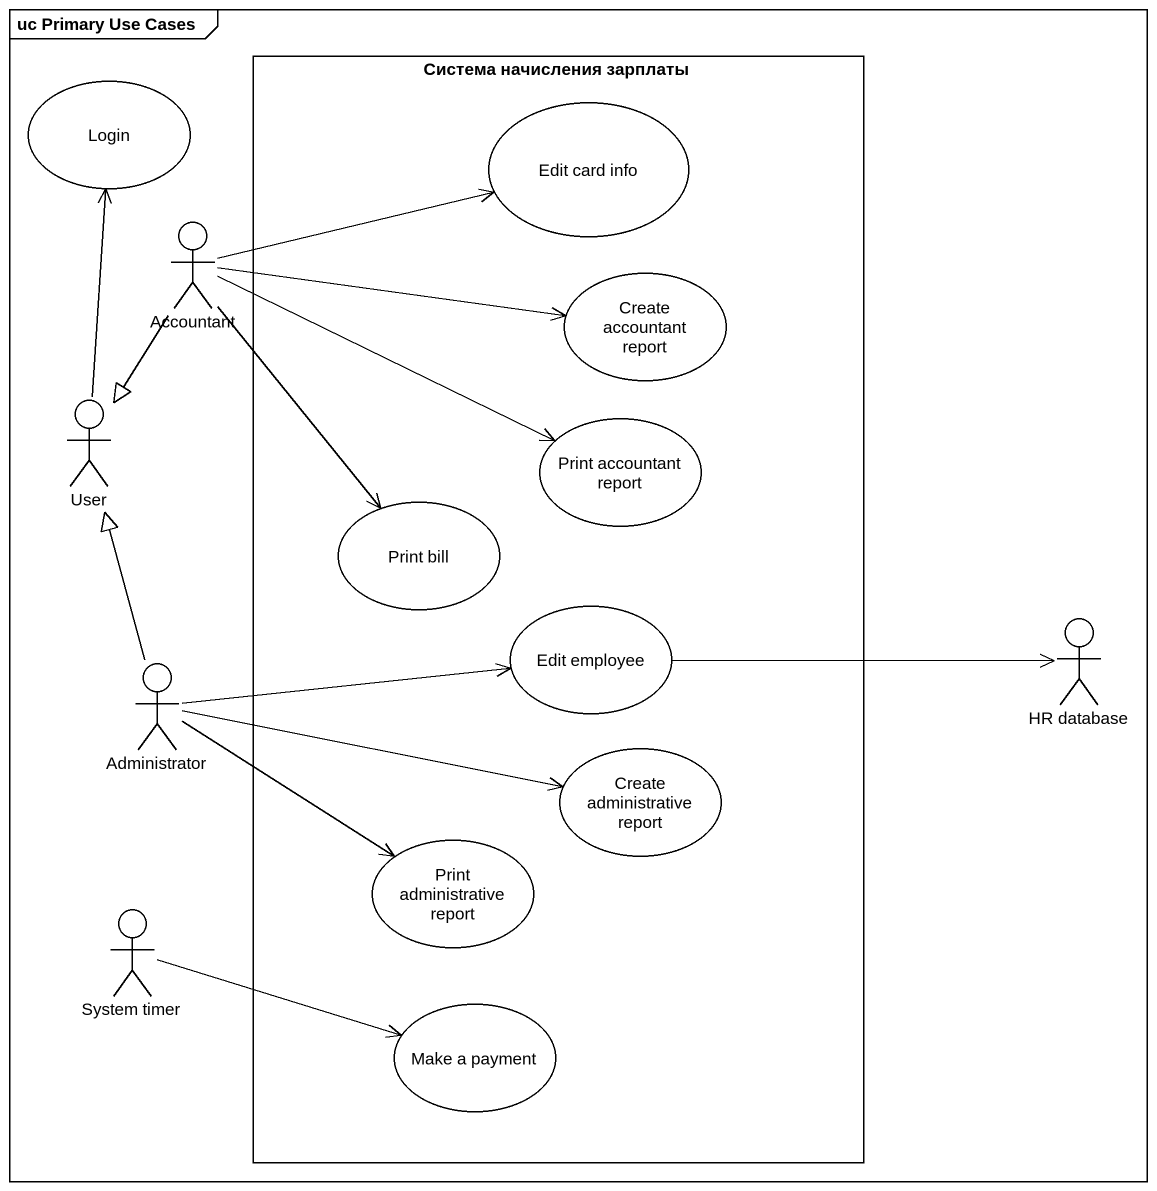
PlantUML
@startuml
mainframe uc Primary Use Cases
rectangle "Система начисления зарплаты" as Система_начисления_зарплаты {
  usecase "Edit card info" as Edit_card_info
  usecase "Create accountant report" as Create_accountant_report
  usecase "Print accountant report" as Print_accountant_report
  usecase "Print bill" as Print_bill
  usecase "Edit employee" as Edit_employee
  usecase "Create administrative report" as Create_administrative_report
  usecase "Print administrative report" as Print_administrative_report
  usecase "Make a payment" as Make_a_payment
}
usecase Login
actor Accountant
actor User
actor "HR database" as HR_database
actor Administrator
actor "System timer" as System_timer
Accountant -right-> Edit_card_info
Accountant -right-> Create_accountant_report
Accountant --|> User
Accountant -right-> Print_accountant_report
Accountant --> Print_bill
User -up-> Login
Edit_employee -right-> HR_database
Administrator -up-|> User
Administrator -right-> Edit_employee
Administrator -right-> Create_administrative_report
Administrator -right-> Print_administrative_report
System_timer -right-> Make_a_payment
@enduml
